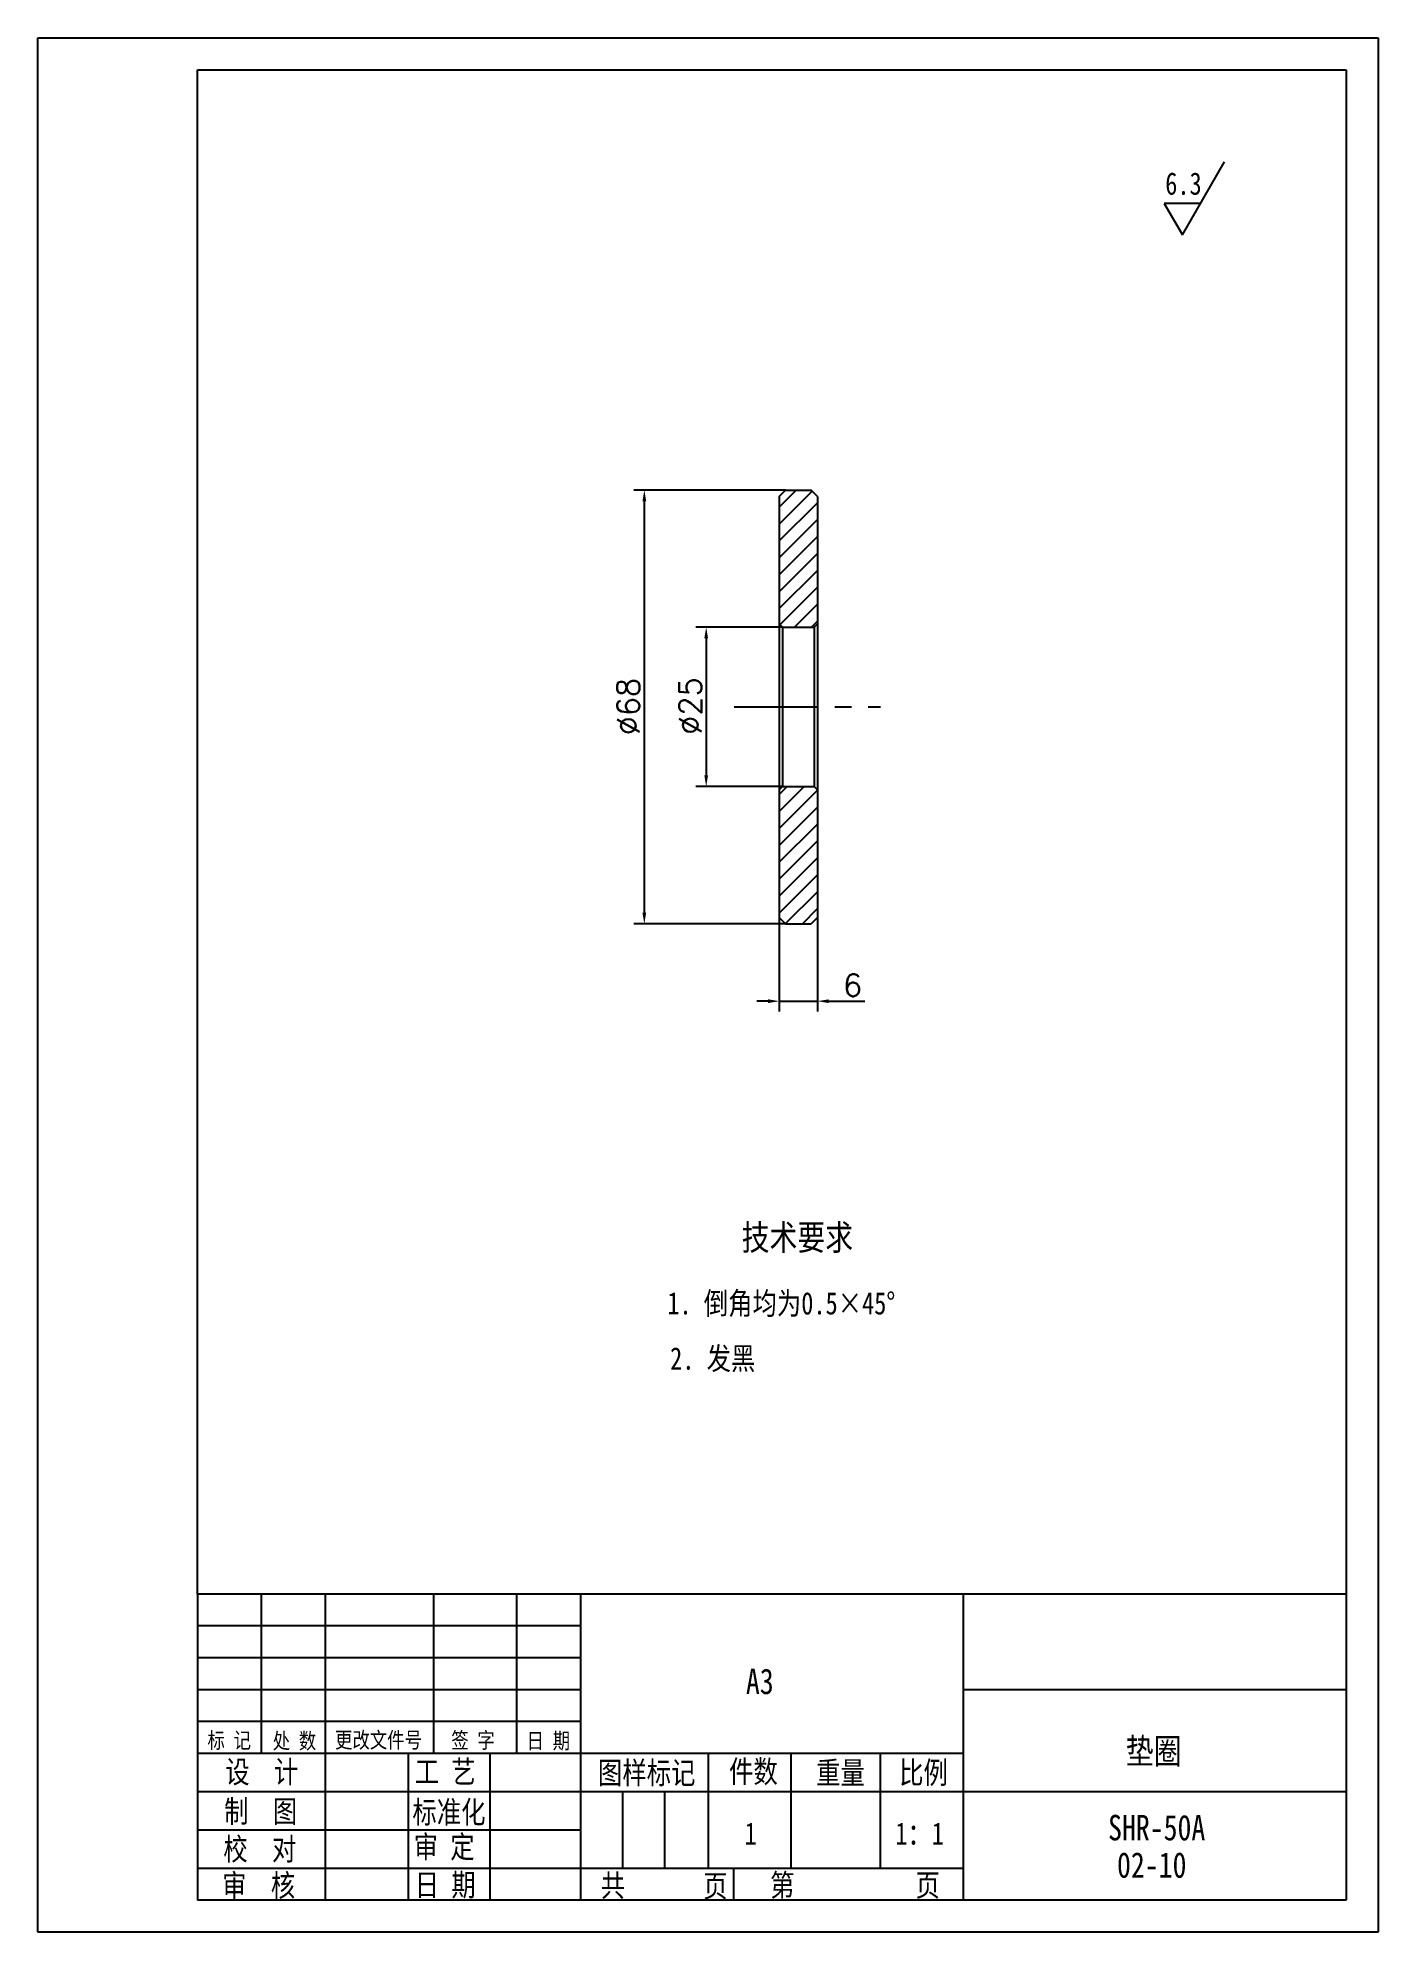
# Model space of a CAD drawing. Extents: x 316 to 526, y 162 to 459.
import ezdxf

# ---------------------------------------------------------------- set-up
doc = ezdxf.new("R2010")
doc.units = 0
doc.header["$LTSCALE"] = 10.5
doc.header["$MEASUREMENT"] = 0
doc.linetypes.add('CENTER', pattern=[2, 1.25, -0.25, 0.25, -0.25])
doc.layers.get('0').update_dxf_attribs({"color": 2, "linetype": 'CONTINUOUS'})
doc.layers.get('DEFPOINTS').update_dxf_attribs({"linetype": 'CONTINUOUS'})
doc.layers.add('PART', color=3, linetype='CONTINUOUS')
doc.layers.add('SMPEN_THICK', color=7, linetype='CONTINUOUS')
doc.styles.add('HZDX', font='', dxfattribs={"width": 0.8, "height": 7.5})
doc.styles.get("Standard").update_dxf_attribs({"font": 'txt.shx', "height": 3.5, "bigfont": 'hzfs.shx'})
doc.styles.get('HZDX').set_extended_font_data('SimSun')
doc.dimstyles.get("Standard").update_dxf_attribs({"dimtxt": 0.18, "dimasz": 0.18, "dimexe": 0.18, "dimexo": 0.0625, "dimgap": 0.09, "dimtad": 0, "dimtih": 1, "dimtoh": 1, "dimdec": 4, "dimzin": 0, "dimdsep": 46, "dimtxsty": 'Standard', "dimcen": 0.09, "dimadec": 0, "dimazin": 0, "dimtfac": 1, "dimtdec": 4, "dimtofl": 0, "dimtmove": 0, "dimatfit": 3, "dimfxl": 1, "dimtolj": 1, "dimtzin": 0, "dimarcsym": 0})

# ---------------------------------------------------------------- blocks, each defined once
blk = doc.blocks.new('*D4')
at = {"color": 2, "linetype": 'ByBlock', "transparency": 16777216}
for p, q in [((432.29, 366.69), (418.72, 366.69)), ((420.35, 364.94), (420.35, 343.44)), ((432.29, 341.69), (418.72, 341.69))]:
    blk.add_line(p, q, dxfattribs=at)
for points in [[(420.06, 364.94), (420.64, 364.94), (420.35, 366.69)], [(420.06, 343.44), (420.64, 343.44), (420.35, 341.69)]]:
    blk.add_solid(points, dxfattribs=at)
at = {"layer": 'DEFPOINTS', "color": 0, "linetype": 'ByBlock', "transparency": 16777216}
for p in [(432.29, 366.69), (420.35, 341.69), (432.29, 341.69)]:
    blk.add_point(p, dxfattribs=at)
at = {"color": 2, "linetype": 'ByBlock', "transparency": 16777216, "insert": (417.85, 354.32), "char_height": 3.5, "attachment_point": 5, "rotation": 90}
blk.add_mtext('\\A1;∅25', dxfattribs=at)
blk = doc.blocks.new('*D5')
at = {"color": 2, "linetype": 'ByBlock', "transparency": 16777216}
for p, q in [((432.79, 388.19), (409.03, 388.19)), ((410.65, 386.44), (410.65, 321.94)), ((432.79, 320.19), (409.03, 320.19))]:
    blk.add_line(p, q, dxfattribs=at)
for points in [[(410.36, 386.44), (410.95, 386.44), (410.65, 388.19)], [(410.36, 321.94), (410.95, 321.94), (410.65, 320.19)]]:
    blk.add_solid(points, dxfattribs=at)
at = {"layer": 'DEFPOINTS', "color": 0, "linetype": 'ByBlock', "transparency": 16777216}
for p in [(432.79, 388.19), (410.65, 320.19), (432.79, 320.19)]:
    blk.add_point(p, dxfattribs=at)
at = {"color": 2, "linetype": 'ByBlock', "transparency": 16777216, "insert": (408.15, 354.24), "char_height": 3.5, "attachment_point": 5, "rotation": 90}
blk.add_mtext('\\A1;∅68', dxfattribs=at)
blk = doc.blocks.new('*D6')
at = {"color": 2, "linetype": 'ByBlock', "transparency": 16777216}
for p, q in [((431.79, 321.19), (431.79, 306.42)), ((437.79, 321.19), (437.79, 306.42)), ((430.04, 308.05), (428.29, 308.05)), ((431.79, 308.05), (437.79, 308.05)), ((439.54, 308.05), (445.2, 308.05))]:
    blk.add_line(p, q, dxfattribs=at)
for points in [[(430.04, 308.34), (430.04, 307.75), (431.79, 308.05)], [(439.54, 308.34), (439.54, 307.75), (437.79, 308.05)]]:
    blk.add_solid(points, dxfattribs=at)
at = {"layer": 'DEFPOINTS', "color": 0, "linetype": 'ByBlock', "transparency": 16777216}
for p in [(431.79, 321.19), (437.79, 321.19), (437.79, 308.05)]:
    blk.add_point(p, dxfattribs=at)
at = {"color": 2, "linetype": 'ByBlock', "transparency": 16777216, "insert": (443.29, 310.55), "char_height": 3.5, "attachment_point": 5}
blk.add_mtext('\\A1;6', dxfattribs=at)

msp = doc.modelspace()

# ---------------------------------------------------------------- hatches: boundary and pattern name
at = {"layer": 'SMPEN_THICK'}
h = msp.add_hatch(dxfattribs=at)
h.set_pattern_fill('ANSI31', color=256, scale=15, style=0)
h.set_pattern_definition([(45, (11.003, 17.7558), (-1.325825, 1.325825), [])])
h.paths.add_polyline_path([(437.78656, 387.19123), (436.78656, 388.19123), (432.78656, 388.19123), (431.78656, 387.19123), (431.78656, 367.19123), (432.28656, 366.69123), (437.28656, 366.69123), (437.78656, 367.19123)])
h.paths.add_polyline_path([(437.78656, 341.19123), (437.28656, 341.69123), (432.28656, 341.69123), (431.78656, 341.19123), (431.78656, 321.19123), (432.78656, 320.19123), (436.78656, 320.19123), (437.78656, 321.19123)])

# ---------------------------------------------------------------- linework, layer by layer
at = {"layer": 'PART', "linetype": 'Continuous'}
for p, q in [((315.63116, 459.0843), (525.63116, 459.0843)), ((525.63116, 459.0843), (525.63116, 162.0843)), ((520.63116, 215.0843), (340.63116, 215.0843)), ((350.63116, 215.0843), (350.63116, 190.0843)), ((360.63116, 215.0843), (360.63116, 167.0843)), ((377.63116, 215.0843), (377.63116, 190.0843)), ((390.63116, 215.0843), (390.63116, 190.0843)), ((400.63116, 215.0843), (400.63116, 167.0843)), ((460.63116, 215.0843), (460.63116, 167.0843)), ((520.63116, 200.0843), (460.63116, 200.0843)), ((373.63116, 190.0843), (373.63116, 167.0843)), ((386.45754, 190.0843), (386.45754, 167.0843)), ((420.63116, 190.0843), (420.63116, 172.0843)), ((433.63116, 190.0843), (433.63116, 172.0843)), ((447.63116, 190.0843), (447.63116, 172.0843)), ((407.23116, 184.0843), (407.23116, 172.0843)), ((413.83116, 184.0843), (413.83116, 172.0843)), ((520.63116, 184.0843), (460.63116, 184.0843)), ((424.63116, 172.0843), (424.63116, 167.0843)), ((525.63116, 162.0843), (315.63116, 162.0843))]:
    msp.add_line(p, q, dxfattribs=at)
at = {"layer": 'PART', "color": 5, "linetype": 'Continuous'}
for p, q in [((340.63116, 454.0843), (520.63116, 454.0843)), ((520.63116, 454.0843), (520.63116, 167.0843)), ((431.78656, 387.19123), (432.78656, 388.19123)), ((431.78656, 387.19123), (431.78656, 321.19123)), ((432.78656, 388.19123), (436.78656, 388.19123)), ((437.78656, 387.19123), (436.78656, 388.19123)), ((437.78656, 387.19123), (437.78656, 321.19123)), ((432.28656, 366.69123), (437.28656, 366.69123)), ((432.28656, 341.69123), (437.28656, 341.69123)), ((432.78656, 320.19123), (431.78656, 321.19123)), ((437.78656, 321.19123), (436.78656, 320.19123)), ((432.78656, 320.19123), (436.78656, 320.19123)), ((340.63116, 215.0843), (340.63116, 167.0843)), ((520.63116, 167.0843), (340.63116, 167.0843))]:
    msp.add_line(p, q, dxfattribs=at)
at = {"layer": 'SMPEN_THICK', "color": 3}
msp.add_line((315.63116, 162.0843), (315.63116, 459.0843), dxfattribs=at)
at = {"layer": 'SMPEN_THICK', "color": 5}
msp.add_line((340.63116, 215.0843), (340.63116, 454.0843), dxfattribs=at)
at = {"layer": 'SMPEN_THICK'}
for p, q in [((494.95953, 428.2034), (501.56381, 439.64236)), ((497.79568, 433.11576), (492.12338, 433.11576)), ((492.12338, 433.11576), (494.95953, 428.2034)), ((400.63116, 210.0843), (340.63116, 210.0843)), ((400.63116, 205.0843), (340.63116, 205.0843)), ((400.63116, 200.0843), (340.63116, 200.0843)), ((400.63116, 195.0843), (340.63116, 195.0843)), ((460.63116, 190.0843), (340.63116, 190.0843)), ((460.63116, 184.0843), (340.63116, 184.0843)), ((400.63116, 178.0843), (340.63116, 178.0843)), ((460.63116, 172.0843), (340.63116, 172.0843))]:
    msp.add_line(p, q, dxfattribs=at)
at = {"layer": 'SMPEN_THICK', "linetype": 'Continuous'}
for p, q in [((431.78656, 367.19123), (431.78656, 367.19123)), ((431.78656, 367.19123), (432.28656, 366.69123)), ((432.28656, 366.69123), (432.28656, 341.69123)), ((437.28656, 366.69123), (437.78656, 367.19123)), ((437.28656, 366.69123), (437.28656, 341.69123)), ((437.78656, 367.19123), (437.78656, 367.19123)), ((431.78656, 341.19123), (432.28656, 341.69123)), ((437.28656, 341.69123), (437.78656, 341.19123)), ((431.78656, 341.19123), (431.78656, 341.19123)), ((437.78656, 341.19123), (437.78656, 341.19123))]:
    msp.add_line(p, q, dxfattribs=at)
at = {"layer": 'SMPEN_THICK', "linetype": 'CENTER'}
msp.add_line((424.74962, 354.19123), (447.66266, 354.19123), dxfattribs=at)

# ---------------------------------------------------------------- texts
at = {"layer": 'SMPEN_THICK', "style": 'HZDX', "width": 0.8}
for s, height, p in [('技术要求', 4, (425.90861, 269.01375)), ('1. 倒角均为0.5×45%%D', 3.5, (414.25154, 258.92795)), ('2. 发黑', 3.5, (414.69589, 250.27791)), ('A3', 4, (426.57221, 199.40452)), ('标 记', 2.5, (342.20357, 190.90794)), ('处 数', 2.5, (352.42572, 190.82788)), ('更改文件号', 2.5, (362.18395, 190.96315)), ('签 字', 2.5, (380.4021, 190.91854)), ('日 期', 2.5, (392.19633, 190.84024)), ('垫圈', 4, (486.09196, 188.45766)), ('设  计', 3.5, (344.99185, 185.4662)), ('工 艺', 3.5, (374.67842, 185.47744)), ('图样标记', 3.5, (403.38923, 185.30502)), ('件数', 3.5, (423.93192, 185.51079)), ('重量', 3.5, (437.57727, 185.32785)), ('比例', 3.5, (450.58218, 185.35067)), ('制  图', 3.5, (344.80881, 179.28108)), ('标准化', 3.5, (374.31236, 179.14379)), ('1', 3.5, (426.35292, 175.77345)), ('1：1', 3.5, (449.97535, 175.77345)), ('SHR-50A', 4, (483.32073, 176.46865)), ('校  对', 3.5, (344.68304, 173.35898)), ('审 定', 3.5, (374.51822, 173.71328)), ('02-10', 4, (484.72197, 170.60629)), ('审  核', 3.5, (344.50001, 167.66546)), ('日 期', 3.5, (374.68614, 167.74376)), ('共', 3.5, (403.8238, 167.65282)), ('页', 3.5, (419.88303, 167.57276)), ('第', 3.5, (430.35989, 167.69847)), ('页', 3.5, (453.15661, 167.69847))]:
    msp.add_text(s, height=height, dxfattribs=at).set_placement(p)
at = {"layer": 'SMPEN_THICK', "insert": (495.13324, 436.21562), "char_height": 3.5, "attachment_point": 5, "style": 'HZDX'}
msp.add_mtext('6.3', dxfattribs=at)

# ---------------------------------------------------------------- dimensions: what is measured, and where the dimension line sits
at = {"layer": 'SMPEN_THICK'}
for base, p1, p2, picture, middle in [((410.65423, 320.19123), (432.78656, 388.19123), (432.78656, 320.19123), '*D5', (410.65423, 354.23734)), ((420.34861, 341.69123), (432.28656, 366.69123), (432.28656, 341.69123), '*D4', (420.34861, 354.32326))]:
    dim = msp.add_linear_dim(base=base, p1=p1, p2=p2, angle=90, text='%%c<>', dimstyle='Standard', override={"dimscale": 0.5, "dimtxt": 5, "dimasz": 3.5, "dimexe": 3.25, "dimexo": 0, "dimgap": 1.5, "dimtad": 1, "dimtih": 0, "dimtoh": 0, "dimzin": 8, "dimclrd": 2, "dimclre": 2, "dimclrt": 2, "dimtm": 0.115, "dimtfac": 0.66667, "dimtofl": 1, "dimatfit": 1, "dimtvp": 5, "dimtzin": 8}, dxfattribs=at)
    dim.commit()
    dim.dimension.update_dxf_attribs({"geometry": picture, "text_midpoint": middle, "dimtype": 160})
dim = msp.add_linear_dim(base=(437.78656, 308.04574), p1=(431.78656, 321.19123), p2=(437.78656, 321.19123), dimstyle='Standard', override={"dimscale": 0.5, "dimtxt": 5, "dimasz": 3.5, "dimexe": 3.25, "dimexo": 0, "dimgap": 1.5, "dimtad": 1, "dimtih": 0, "dimtoh": 0, "dimzin": 8, "dimclrd": 2, "dimclre": 2, "dimclrt": 2, "dimtm": 0.115, "dimtfac": 0.66667, "dimtofl": 1, "dimatfit": 1, "dimtvp": 5, "dimtzin": 8}, dxfattribs=at)
dim.commit()
dim.dimension.update_dxf_attribs({"geometry": '*D6', "text_midpoint": (443.28656, 308.04574), "dimtype": 160})

doc.saveas('drawing.dxf')
